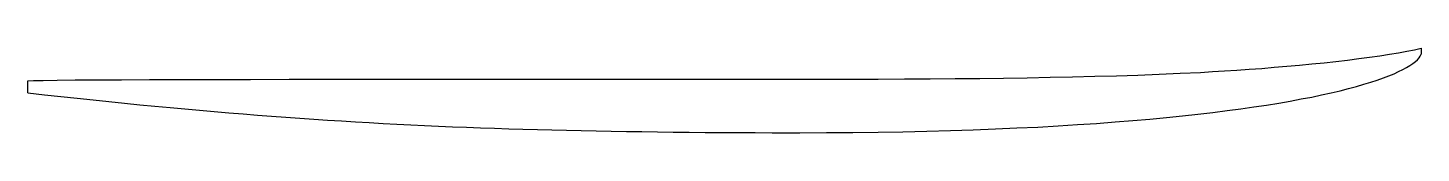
# Model space of a CAD drawing. Header units: metres. Extents: x 0 to 1829, y 0 to 111.
import ezdxf

# ---------------------------------------------------------------- set-up
doc = ezdxf.new("R2010")
doc.units = ezdxf.units.M
doc.layers.get('0').update_dxf_attribs({"linetype": 'CONTINUOUS'})

msp = doc.modelspace()

# ---------------------------------------------------------------- linework, layer by layer
for points in [[(0, 52.2), (0, 52.3), (0, 52.7), (0, 53.2), (0, 53.9), (0, 54.7), (0, 55.7), (0, 56.7), (0, 57.8), (0, 59), (0, 60.2), (0, 61.4), (0, 62.5), (0, 63.6), (0, 64.7), (0, 65.6), (0, 66.5), (0, 67.1), (0, 67.7), (0, 68), (0, 68.1), (7.3, 68.4), (20.2, 68.8), (38.5, 69), (61.9, 69.3), (90.1, 69.5), (122.7, 69.6), (159.6, 69.8), (200.3, 69.9), (244.7, 70), (292.4, 70.1), (343.1, 70.2), (396.6, 70.2), (452.5, 70.2), (510.6, 70.3), (570.5, 70.3), (632, 70.3), (694.8, 70.3), (758.6, 70.3), (823.1, 70.3), (888, 70.3), (928.6, 70.3), (968.2, 70.3), (1006.6, 70.3), (1044.1, 70.4), (1080.5, 70.4), (1116, 70.5), (1150.6, 70.7), (1184.3, 70.9), (1217.2, 71.1), (1249.4, 71.4), (1280.8, 71.8), (1311.6, 72.2), (1341.7, 72.8), (1371.3, 73.4), (1400.4, 74.1), (1429, 74.9), (1457.1, 75.8), (1484.8, 76.9), (1512.3, 78.1), (1539.4, 79.3), (1554.8, 80.2), (1570.6, 81.1), (1586.7, 82.2), (1603, 83.3), (1619.5, 84.5), (1636.1, 85.9), (1652.6, 87.3), (1669.1, 88.8), (1685.4, 90.4), (1701.4, 92), (1717, 93.7), (1732.2, 95.5), (1747, 97.3), (1761.1, 99.2), (1774.5, 101.1), (1787.2, 103), (1799.1, 105), (1810, 106.9), (1820, 108.9), (1828.8, 111), (1828.8, 110.9), (1828.8, 110.7), (1828.8, 110.5), (1828.8, 110.1), (1828.8, 109.7), (1828.8, 109.2), (1828.8, 108.7), (1828.8, 108.2), (1828.8, 107.6), (1828.8, 107), (1828.8, 106.4), (1828.8, 105.8), (1828.8, 105.3), (1828.8, 104.7), (1828.8, 104.3), (1828.8, 103.8), (1828.8, 103.5), (1828.8, 103.2), (1828.8, 103.1), (1828.8, 103)], [(0, 52.2), (21.8, 49.8), (43.4, 47.5), (64.6, 45.2), (85.5, 43), (106.2, 40.9), (126.7, 38.8), (146.8, 36.8), (166.8, 34.9), (186.6, 33), (206.1, 31.2), (225.5, 29.5), (244.7, 27.8), (263.7, 26.2), (282.6, 24.7), (301.3, 23.2), (319.9, 21.7), (338.5, 20.4), (356.9, 19.1), (375.2, 17.8), (393.5, 16.6), (411.8, 15.4), (429.9, 14.3), (448.1, 13.3), (466.2, 12.3), (484.4, 11.3), (502.6, 10.4), (520.7, 9.5), (539, 8.7), (557.2, 7.9), (575.6, 7.2), (594, 6.5), (612.5, 5.9), (631.2, 5.3), (649.9, 4.7), (668.8, 4.2), (687.8, 3.7), (707, 3.2), (726.4, 2.8), (745.9, 2.4), (765.7, 2), (785.6, 1.7), (805.8, 1.4), (826.3, 1.2), (846.9, 0.9), (867.9, 0.7), (889.1, 0.5), (910.7, 0.3), (932.5, 0.2), (954.6, 0.1), (977.1, 0), (1013.2, -0.1), (1048.4, 0.1), (1082.7, 0.3), (1116.1, 0.7), (1148.6, 1.3), (1180.2, 2), (1211, 2.9), (1240.9, 3.8), (1270, 5), (1298.2, 6.2), (1325.6, 7.5), (1352.2, 9), (1377.9, 10.6), (1402.8, 12.3), (1427, 14.1), (1450.3, 15.9), (1472.9, 17.9), (1494.7, 20), (1515.7, 22.1), (1535.9, 24.3), (1555.4, 26.6), (1574.1, 29), (1592.2, 31.4), (1609.4, 33.9), (1626, 36.4), (1641.8, 39), (1657, 41.6), (1671.4, 44.3), (1685.2, 46.9), (1698.2, 49.7), (1710.6, 52.4), (1722.4, 55.2), (1733.4, 58), (1743.8, 60.8), (1753.6, 63.6), (1762.8, 66.4), (1771.3, 69.2), (1779.2, 72), (1786.5, 74.7), (1793.2, 77.5), (1799.3, 80.2), (1804.8, 82.9), (1809.7, 85.6), (1814.1, 88.2), (1817.9, 90.8), (1821.2, 93.4), (1823.9, 95.9), (1826, 98.3), (1827.7, 100.7), (1828.8, 103)]]:
    msp.add_lwpolyline(points)

doc.saveas('drawing.dxf')
